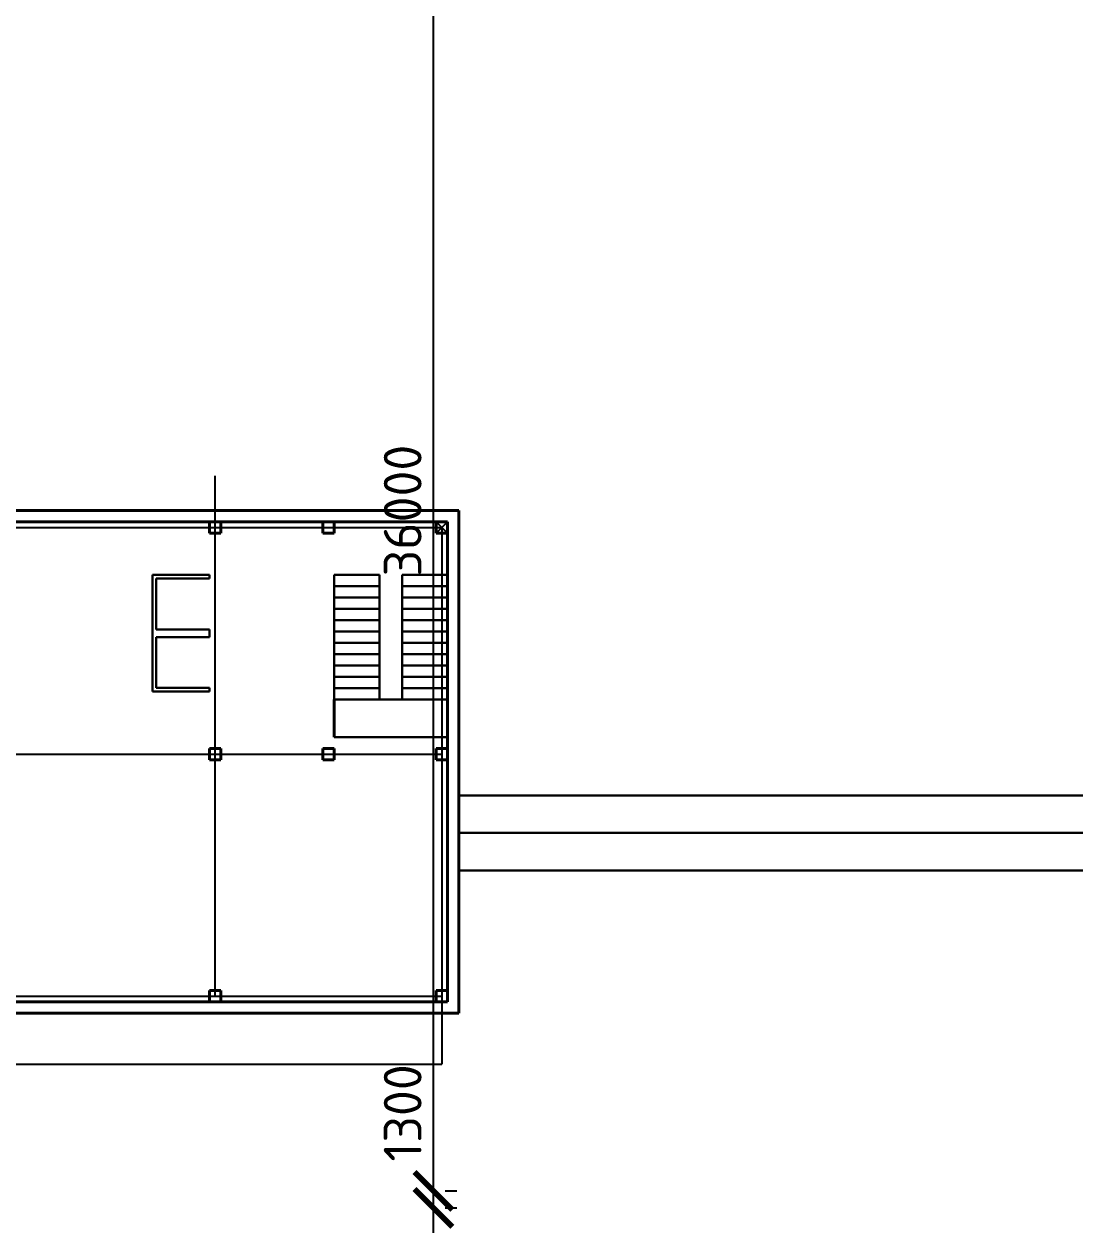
# Model space of a CAD drawing. Header units: millimetres. Extents: x -782 to 10910, y 3841 to 9763.
# Drawn here: x 1808 to 1863.6, y 7220.8 to 7284.3 of the extents above; entities that cross this region are included whole.
import ezdxf

# ---------------------------------------------------------------- set-up
doc = ezdxf.new("R2010")
doc.units = ezdxf.units.MM
doc.styles.add('2.5', font='isocpeur.ttf', dxfattribs={"height": 2})
doc.dimstyles.new('М500 стройгенп', dxfattribs={"dimtxt": 2, "dimasz": 2, "dimexe": 1.25, "dimexo": 0.625, "dimtad": 1, "dimlfac": 500, "dimtxsty": '2.5', "dimblk": 'ARCHTICK', "dimcen": 2.5, "dimadec": 0, "dimazin": 0, "dimtfac": 1, "dimtmove": 0, "dimatfit": 3, "dimfxl": 1, "dimarcsym": 0})

# ---------------------------------------------------------------- blocks, each defined once
blk = doc.blocks.new('_ArchTick')
at = {"color": 0, "linetype": 'ByBlock', "const_width": 0.15}
blk.add_lwpolyline([(-0.5, -0.5), (0.5, 0.5)], dxfattribs=at)
blk = doc.blocks.new('*D663')
at = {"color": 0, "lineweight": -2, "transparency": 16777216}
for p, q in [((1829.649, 7221.684), (1829.649, 7229.734)), ((1829.649, 7218.972), (1829.649, 7221.684)), ((1830.274, 7221.684), (1830.899, 7221.684)), ((1830.274, 7218.972), (1830.899, 7218.972))]:
    blk.add_line(p, q, dxfattribs=at)
at = {"layer": 'Defpoints', "color": 0, "lineweight": -3, "transparency": 16777216}
for p in [(1829.649, 7221.684), (1829.649, 7221.684), (1829.649, 7218.972)]:
    blk.add_point(p, dxfattribs=at)
at = {"color": 0, "lineweight": -2, "transparency": 16777216, "xscale": 2, "yscale": 2, "zscale": 2}
for p, rotation in [((1829.649, 7221.684), 90), ((1829.649, 7218.972), 270)]:
    blk.add_blockref('_ArchTick', p, dxfattribs=dict(at, rotation=rotation))
at = {"color": 0, "lineweight": 20, "transparency": 16777216, "insert": (1828.024, 7226.709), "char_height": 2, "attachment_point": 5, "rotation": 90, "style": '2.5'}
blk.add_mtext('1300', dxfattribs=at)
blk = doc.blocks.new('*D664')
at = {"color": 0, "lineweight": -2, "transparency": 16777216}
for p, q in [((1829.649, 7222.584), (1829.649, 7294.584)), ((1830.274, 7294.584), (1830.899, 7294.584)), ((1830.274, 7222.584), (1830.899, 7222.584))]:
    blk.add_line(p, q, dxfattribs=at)
at = {"layer": 'Defpoints', "color": 0, "lineweight": -3, "transparency": 16777216}
for p in [(1829.649, 7294.584), (1829.649, 7294.584), (1829.649, 7222.584)]:
    blk.add_point(p, dxfattribs=at)
at = {"color": 0, "lineweight": -2, "transparency": 16777216, "xscale": 2, "yscale": 2, "zscale": 2}
for p, rotation in [((1829.649, 7294.584), 90), ((1829.649, 7222.584), 270)]:
    blk.add_blockref('_ArchTick', p, dxfattribs=dict(at, rotation=rotation))
at = {"color": 0, "lineweight": 20, "transparency": 16777216, "insert": (1828.024, 7258.584), "char_height": 2, "attachment_point": 5, "rotation": 90, "style": '2.5'}
blk.add_mtext('36000', dxfattribs=at)

msp = doc.modelspace()

# ---------------------------------------------------------------- linework, layer by layer
at = {"lineweight": 25}
for p, q in [((1818.099057, 7232.890508), (1818.099057, 7260.417036)), ((1710.099057, 7257.690508), (1830.099057, 7257.690508)), ((1829.799057, 7257.390508), (1830.399057, 7257.990508)), ((1829.799057, 7257.990508), (1830.399057, 7257.390508)), ((1830.099057, 7257.690508), (1830.099057, 7229.290508)), ((1710.099057, 7245.690508), (1830.099057, 7245.690508)), ((1710.099057, 7232.890508), (1830.099057, 7232.890508)), ((1710.099057, 7229.290508), (1830.099057, 7229.290508))]:
    msp.add_line(p, q, dxfattribs=at)
at = {"lineweight": 40}
for p, q in [((1830.999057, 7258.590508), (1709.199057, 7258.590508)), ((1830.999057, 7231.990508), (1830.999057, 7258.590508)), ((1830.399057, 7257.990508), (1709.799057, 7257.990508)), ((1817.799057, 7257.390508), (1817.799057, 7257.990508)), ((1817.799057, 7257.990508), (1818.399057, 7257.990508)), ((1818.399057, 7257.990508), (1818.399057, 7257.390508)), ((1823.799057, 7257.390508), (1823.799057, 7257.990508)), ((1823.799057, 7257.990508), (1824.399057, 7257.990508)), ((1824.399057, 7257.990508), (1824.399057, 7257.390508)), ((1829.799057, 7257.390508), (1829.799057, 7257.990508)), ((1829.799057, 7257.990508), (1830.399057, 7257.990508)), ((1830.399057, 7257.990508), (1830.399057, 7257.390508)), ((1830.399057, 7232.590508), (1830.399057, 7257.990508)), ((1818.399057, 7257.390508), (1817.799057, 7257.390508)), ((1824.399057, 7257.390508), (1823.799057, 7257.390508)), ((1830.399057, 7257.390508), (1829.799057, 7257.390508)), ((1824.399057, 7248.589923), (1824.399057, 7246.589923)), ((1817.799057, 7245.390508), (1817.799057, 7245.990508)), ((1817.799057, 7245.990508), (1818.399057, 7245.990508)), ((1818.399057, 7245.990508), (1818.399057, 7245.390508)), ((1823.799057, 7245.390508), (1823.799057, 7245.990508)), ((1823.799057, 7245.990508), (1824.399057, 7245.990508)), ((1824.399057, 7245.990508), (1824.399057, 7245.390508)), ((1829.799057, 7245.390508), (1829.799057, 7245.990508)), ((1829.799057, 7245.990508), (1830.399057, 7245.990508)), ((1830.399057, 7245.990508), (1830.399057, 7245.390508)), ((1818.399057, 7245.390508), (1817.799057, 7245.390508)), ((1824.399057, 7245.390508), (1823.799057, 7245.390508)), ((1830.399057, 7245.390508), (1829.799057, 7245.390508)), ((1817.799057, 7232.590508), (1817.799057, 7233.190508)), ((1817.799057, 7233.190508), (1818.399057, 7233.190508)), ((1818.399057, 7233.190508), (1818.399057, 7232.590508)), ((1829.799057, 7232.590508), (1829.799057, 7233.190508)), ((1829.799057, 7233.190508), (1830.399057, 7233.190508)), ((1830.399057, 7233.190508), (1830.399057, 7232.590508)), ((1794.399057, 7232.590508), (1830.399057, 7232.590508)), ((1818.399057, 7232.590508), (1817.799057, 7232.590508)), ((1830.399057, 7232.590508), (1829.799057, 7232.590508)), ((1830.999057, 7231.990508), (1794.999057, 7231.990508))]:
    msp.add_line(p, q, dxfattribs=at)
at = {"lineweight": 30}
for p, q in [((1817.799057, 7255.190508), (1814.779057, 7255.190508)), ((1814.779057, 7255.190508), (1814.779057, 7249.010508)), ((1817.799057, 7254.990508), (1817.799057, 7255.190508)), ((1824.399057, 7255.189923), (1826.799057, 7255.189923)), ((1824.399057, 7255.189923), (1824.399057, 7246.589923)), ((1826.799057, 7248.589923), (1826.799057, 7255.189923)), ((1827.999057, 7248.589923), (1827.999057, 7255.189923)), ((1827.999057, 7255.189923), (1830.399057, 7255.189923)), ((1830.399057, 7246.589923), (1830.399057, 7255.189923)), ((1814.979057, 7252.290508), (1814.979057, 7254.990508)), ((1814.979057, 7254.990508), (1817.799057, 7254.990508)), ((1826.799057, 7254.589923), (1824.399057, 7254.589923)), ((1830.399057, 7254.589923), (1827.999057, 7254.589923)), ((1826.799057, 7253.989923), (1824.399057, 7253.989923)), ((1830.399057, 7253.989923), (1827.999057, 7253.989923)), ((1826.799057, 7253.389923), (1824.399057, 7253.389923)), ((1830.399057, 7253.389923), (1827.999057, 7253.389923)), ((1826.799057, 7252.789923), (1824.399057, 7252.789923)), ((1830.399057, 7252.789923), (1827.999057, 7252.789923)), ((1817.799057, 7252.290508), (1814.979057, 7252.290508)), ((1814.979057, 7251.890508), (1817.799057, 7251.890508)), ((1814.979057, 7251.890508), (1814.979057, 7249.210508)), ((1817.799057, 7251.890508), (1817.799057, 7252.290508)), ((1826.799057, 7252.189923), (1824.399057, 7252.189923)), ((1830.399057, 7252.189923), (1827.999057, 7252.189923)), ((1826.799057, 7251.589923), (1824.399057, 7251.589923)), ((1830.399057, 7251.589923), (1827.999057, 7251.589923)), ((1826.799057, 7250.989923), (1824.399057, 7250.989923)), ((1830.399057, 7250.989923), (1827.999057, 7250.989923)), ((1826.799057, 7250.389923), (1824.399057, 7250.389923)), ((1830.399057, 7250.389923), (1827.999057, 7250.389923)), ((1826.799057, 7249.789923), (1824.399057, 7249.789923)), ((1830.399057, 7249.789923), (1827.999057, 7249.789923)), ((1814.779057, 7249.010508), (1817.799057, 7249.010508)), ((1817.799057, 7249.210508), (1814.979057, 7249.210508)), ((1817.799057, 7249.010508), (1817.799057, 7249.210508)), ((1826.799057, 7249.189923), (1824.399057, 7249.189923)), ((1830.399057, 7249.189923), (1827.999057, 7249.189923)), ((1824.399057, 7248.589923), (1826.799057, 7248.589923)), ((1826.799057, 7248.589923), (1824.399057, 7248.589923)), ((1826.799057, 7248.589923), (1827.999057, 7248.589923)), ((1827.999057, 7248.589923), (1830.399057, 7248.589923)), ((1824.399057, 7246.589923), (1830.399057, 7246.589923))]:
    msp.add_line(p, q, dxfattribs=at)
at = {"color": 5, "lineweight": 30}
msp.add_line((1940.495697, 7243.511609), (1830.999057, 7243.511609), dxfattribs=at)
at = {"color": 3, "lineweight": 30}
msp.add_line((1937.152846, 7241.520839), (1830.999057, 7241.520839), dxfattribs=at)
at = {"color": 240, "lineweight": 30, "true_color": 0xed1f24}
msp.add_line((1962.416648, 7239.53007), (1830.999057, 7239.53007), dxfattribs=at)

# ---------------------------------------------------------------- dimensions: what is measured, and where the dimension line sits
at = {"lineweight": 20}
dim = msp.add_linear_dim(base=(1829.648851, 7294.584232), p1=(1829.648851, 7222.584232), p2=(1829.648851, 7294.584232), angle=90, dimstyle='М500 стройгенп', dxfattribs=at)
dim.commit()
dim.dimension.update_dxf_attribs({"geometry": '*D664', "text_midpoint": (1828.023851, 7258.584232)})
dim = msp.add_linear_dim(base=(1829.648851, 7221.684232), p1=(1829.648851, 7218.972176), p2=(1829.648851, 7221.684232), angle=90, text='1300', dimstyle='М500 стройгенп', dxfattribs=at)
dim.commit()
dim.dimension.update_dxf_attribs({"geometry": '*D663', "text_midpoint": (1828.023851, 7226.709232)})

doc.saveas('drawing.dxf')
